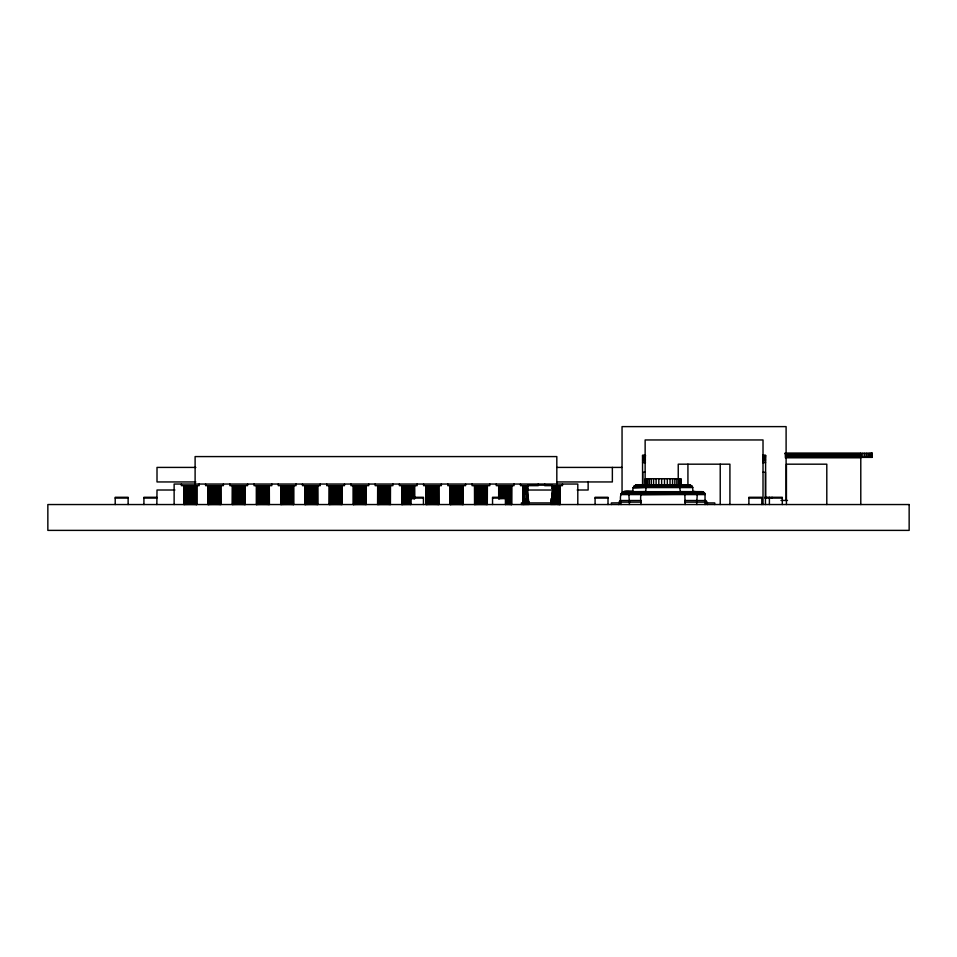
<?xml version="1.0" encoding="UTF-8"?>
<svg xmlns="http://www.w3.org/2000/svg" width="957" height="957" viewBox="0 0 957 957"><rect width="100%" height="100%" fill="white"/><g stroke="black" fill="none" stroke-linecap="round" stroke-linejoin="round"><path stroke-width="1.44" d="M621.081 504.542C619.083 493.549 621.105 489.027 633.187 491.623C630.807 483.476 641.082 484.445 645.999 485.199L635.855 485.223L690.272 485.223L692.629 487.029L692.94 491.623C700.368 490.032 695.416 501.671 696.971 504.542M629.156 504.542C630.711 501.671 625.758 490.032 633.187 491.623M641.011 504.542C641.058 500.834 638.522 490.463 645.819 491.623L645.951 487.029L646.932 485.223M620.28 502.186L619.873 503.944L618.581 504.542M527.104 490.02L527.785 485.175L552.261 485.175L552.943 490.02L551.124 502.927L528.922 502.927L527.104 490.02L552.943 490.02M692.94 491.623L702.378 491.683L704.292 492.783L705.034 494.578L704.46 493.011L621.667 493.011L621.093 494.578L705.034 494.578L705.046 504.542M633.307 487.568L692.832 487.568M641.023 494.578L704.938 494.027M633.235 487.843L645.903 487.292M621.667 493.011L629.275 493.489L621.512 493.238L621.129 494.291L641.202 493.752L621.189 494.027M681.922 485.606L690.272 485.223L664.493 485.163L664.493 478.715M527.809 488.405L525.489 490.104L523.73 502.365L521.433 502.927L521.433 504.542M527.809 490.02L527.008 490.714L525.273 502.844L522.953 504.542M696.935 494.027L704.747 493.489L621.38 493.489L641.058 494.291M704.747 493.489L621.38 493.489M661.634 478.715L661.634 485.163L635.855 485.223L646.453 485.163L646.453 478.715M661.634 485.163L635.855 485.223L653.571 485.163L653.571 478.715M630.196 491.683L645.819 491.623M635.855 485.223L658.811 485.163L658.811 478.715M784.668 453.283L872.222 453.283L872.222 457.374L859.709 457.374M785.35 453.498L860.786 453.498M785.35 453.774L860.786 453.774M785.35 454.144L860.786 454.144M785.35 454.599L860.786 454.599M785.35 455.137L860.786 455.137M645.473 455.329L642.554 455.329L642.554 486.383M762.681 455.329L765.6 455.329L765.6 498.561M642.554 455.496L645.473 455.496M762.681 455.496L765.6 455.496M785.35 455.735L860.786 455.735M642.554 455.987L645.473 455.987M762.681 455.987L765.6 455.987M785.35 456.393L860.786 456.393M642.554 456.8L645.473 456.8M762.681 456.8L765.6 456.8M785.35 457.087L860.786 457.087M785.35 457.793L860.786 457.793M642.554 457.901L645.473 457.901M762.681 457.901L765.6 457.901M642.554 459.264L645.473 459.264M762.681 459.264L765.6 459.264M642.554 460.855L645.473 460.855M762.681 460.855L765.6 460.855M642.554 462.638L645.473 462.638M762.681 462.638L765.6 462.638M195.838 467.411L157.008 467.411L157.008 481.945L195.838 481.945M557.213 467.411L621.906 467.411M645.138 472.256L642.721 472.256L642.721 485.462M763.016 472.256L765.444 472.256L765.444 504.542M557.213 481.945L612.36 481.945L612.36 467.411M635.316 485.366L690.81 485.366M634.802 485.606L691.325 485.606M634.347 485.929L691.779 485.929M633.953 486.323L692.186 486.323M633.773 486.551L692.354 486.551M174.904 490.008L157.008 490.008L156.84 504.542M577.167 490.008L588.136 490.008L588.136 481.538M623.749 491.683L702.378 491.683M623.21 491.826L702.928 491.826M622.696 492.065L703.431 492.065M622.229 492.388L703.897 492.388M621.835 492.783L704.292 492.783M674.841 478.715L674.841 485.163L679.422 485.366L680.307 491.623L683.501 492.065L685.068 494.291L704.998 494.291L704.615 493.238M156.84 497.281L143.921 497.281L143.921 504.542M764.882 497.281L782.312 497.281L782.312 504.542M115.211 498.083L128.13 498.083M143.921 498.083L156.84 498.083M410.517 498.083L423.437 498.083M492.544 498.083L505.463 498.083M595.087 498.083L608.006 498.083M748.888 498.083L761.808 498.083M764.882 498.083L782.312 498.083M780.984 500.439L787.491 500.439M641.142 500.511L620.064 500.535L618.653 502.868L611.391 502.927L611.391 504.542M620.351 502.126L641.142 502.126M684.985 502.126L705.776 502.126L706.254 503.944L707.546 504.542M558.613 502.927L556.364 502.485L554.558 490.104L552.237 488.405M707.546 502.927L714.735 502.927L714.735 504.542M680.248 485.199L690.272 485.223L680.702 485.163L680.702 478.715M684.913 500.511L706.063 500.535L707.474 502.868M679.937 485.187L690.272 485.223L679.673 485.163L679.673 478.715M680.307 491.623L695.93 491.683M680.056 485.211L682.975 485.223L680.128 485.199L680.128 478.715M643.152 485.223L644.217 485.606M552.715 490.175L554.773 502.844L557.082 504.542L557.118 485.654M684.817 493.489L685.116 504.542M872.162 453.283L872.162 457.374M871.959 453.283L871.959 457.374M871.791 453.283L871.791 457.374M871.384 453.283L871.384 457.374M870.511 453.283L870.511 457.374M869.375 453.283L869.375 457.374M867.999 453.283L867.999 457.374M866.42 453.283L866.42 457.374M864.685 453.283L864.685 457.374M862.831 453.283L862.831 457.374M860.786 453.283L860.786 504.542M826.8 504.542L826.8 464.181L786.427 464.181L786.427 504.542M786.104 500.439L786.104 426.619L622.05 426.619L622.05 493.118M772.06 497.281L772.06 498.083M769.392 497.281L769.392 504.542M763.016 504.542L763.016 439.957L645.138 439.957L645.138 485.462M761.808 504.542L761.808 497.281L748.888 497.281L748.888 504.542M729.916 504.542L729.916 464.181L678.238 464.181L678.238 479.134M720.226 464.181L720.226 504.542M687.927 464.181L687.927 485.103M680.81 485.163L680.81 478.715L645.317 478.715L645.437 485.163M680.463 478.715L680.463 485.163M678.441 478.715L678.441 485.163M676.826 478.715L676.826 485.163M672.556 478.715L672.556 485.163M670.032 478.715L670.032 485.163L679.195 485.223L667.316 485.163L667.316 478.715M656.107 478.715L656.107 485.163M651.286 478.715L651.286 485.163M649.301 478.715L649.301 485.163M647.686 478.715L647.686 485.163M645.664 478.715L645.664 485.163M608.006 504.542L608.006 497.281L595.087 497.281L595.087 504.542M577.801 504.542L577.801 484.039L174.126 484.039L174.126 504.542M562.465 484.039L562.465 485.654L544.7 485.654L544.7 484.039M559.689 485.654L559.689 504.542M559.271 485.654L559.271 504.542M558.685 485.654L558.613 504.542M557.955 485.654L557.955 504.542M556.818 484.039L556.818 456.585L195.108 456.585L195.108 484.039M556.184 485.654L556.184 503.095M555.168 485.654L555.168 497.281M555.168 501.635L555.168 504.542M554.115 485.654L554.115 490.008M554.115 494.374L554.115 504.542M553.05 485.654L553.05 504.542M551.998 485.654L551.998 488.56M551.998 491.467L551.998 504.542M550.993 498.729L550.993 504.542M538.241 484.039L538.241 485.654L520.488 485.654L520.488 484.039M528.826 501.635L528.826 504.542M527.774 485.654L527.774 504.542M526.769 485.654L526.769 504.542M525.836 485.654L525.836 490.008M525.836 498.729L525.836 504.542M524.986 485.654L524.986 494.374M524.986 498.729L524.986 504.542M524.269 485.654L524.269 504.542M523.682 485.654L523.682 501.635M523.252 485.654L523.252 504.542M522.905 485.654L522.989 504.542M514.029 484.039L514.029 485.654L496.264 485.654L496.264 484.039M511.253 485.654L511.253 504.542M510.823 485.654L510.823 504.542M510.237 485.654L510.237 504.542M509.519 485.654L509.519 504.542M508.681 485.654L508.681 504.542M507.736 485.654L507.736 504.542M506.732 485.654L506.732 504.542M505.679 485.654L505.679 504.542M505.463 504.542L505.463 497.281L492.544 497.281L492.544 504.542M504.614 485.654L504.614 498.729M503.561 485.654L503.561 498.729M502.545 485.654L502.545 498.729M501.612 485.654L501.612 498.729M500.774 485.654L500.774 498.729M500.044 485.654L500.044 498.729M499.458 485.654L499.458 498.729M499.04 485.654L499.04 498.729M498.776 485.654L498.776 498.729M498.681 485.654L498.681 498.729M489.805 484.039L489.805 485.654L472.04 485.654L472.04 484.039M487.376 485.654L487.292 504.542M487.029 485.654L487.029 504.542M486.599 485.654L486.599 504.542M486.024 485.654L486.024 504.542M485.295 485.654L485.295 504.542M484.457 485.654L484.457 504.542M483.512 485.654L483.512 504.542M482.507 485.654L482.507 504.542M481.455 485.654L481.455 504.542M480.39 485.654L480.39 504.542M479.337 485.654L479.337 504.542M478.333 485.654L478.333 504.542M477.387 485.654L477.387 504.542M476.55 485.654L476.55 504.542M475.82 485.654L475.82 504.542M475.246 485.654L475.246 504.542M474.816 485.654L474.816 504.542M474.469 485.654L474.552 504.542M465.58 484.039L465.58 485.654L447.816 485.654L447.816 484.039M462.805 485.654L462.805 504.542M462.387 485.654L462.387 504.542M461.8 485.654L461.8 504.542M461.071 485.654L461.071 504.542M460.233 485.654L460.233 504.542M459.3 485.654L459.3 504.542M458.283 485.654L458.283 504.542M457.231 485.654L457.231 504.542M456.166 485.654L456.166 504.542M455.113 485.654L455.113 504.542M454.108 485.654L454.108 504.542M453.163 485.654L453.163 504.542M452.326 485.654L452.326 504.542M451.608 485.654L451.608 504.542M451.022 485.654L451.022 504.542M450.591 485.654L450.591 504.542M450.328 485.654L450.328 504.542M450.245 485.654L450.245 504.542M441.356 484.039L441.356 485.654L423.604 485.654L423.604 484.039M438.856 485.654L438.94 504.542M438.593 485.654L438.593 504.542M438.162 485.654L438.162 504.542M437.576 485.654L437.576 504.542M436.859 485.654L436.859 504.542M436.009 485.654L436.009 504.542M435.076 485.654L435.076 504.542M434.071 485.654L434.071 504.542M433.019 485.654L433.019 504.542M431.942 485.654L431.942 504.542M430.889 485.654L430.889 504.542M429.884 485.654L429.884 504.542M428.951 485.654L428.951 504.542M428.102 485.654L428.102 504.542M427.384 485.654L427.384 504.542M426.798 485.654L426.798 504.542M426.367 485.654L426.367 504.542M426.104 485.654L426.021 504.542M423.437 504.542L423.437 497.281L410.517 497.281L410.517 504.542M417.144 484.039L417.144 485.654L399.38 485.654L399.38 484.039M414.632 485.654L414.716 498.729M414.369 485.654L414.369 498.729M413.938 485.654L413.938 498.729M413.352 485.654L413.352 498.729M412.634 485.654L412.634 498.729M411.797 485.654L411.797 498.729M410.852 485.654L410.852 504.542M409.847 485.654L409.847 504.542M408.795 485.654L408.795 504.542M407.73 485.654L407.73 504.542M406.677 485.654L406.677 504.542M405.66 485.654L405.66 504.542M404.727 485.654L404.727 504.542M403.89 485.654L403.89 504.542M403.16 485.654L403.16 504.542M402.574 485.654L402.574 504.542M402.155 485.654L402.155 504.542M401.892 485.654L401.892 504.542M401.796 485.654L401.796 504.542M392.92 484.039L392.92 485.654L375.156 485.654L375.156 484.039M390.492 485.654L390.408 504.542M390.145 485.654L390.145 504.542M389.714 485.654L389.714 504.542M389.14 485.654L389.14 504.542M388.41 485.654L388.41 504.542M387.573 485.654L387.573 504.542M386.628 485.654L386.628 504.542M385.623 485.654L385.623 504.542M384.57 485.654L384.57 504.542M383.506 485.654L383.506 504.542M382.453 485.654L382.453 504.542M381.448 485.654L381.448 504.542M380.503 485.654L380.503 504.542M379.666 485.654L379.666 504.542M378.936 485.654L378.936 504.542M378.362 485.654L378.362 504.542M377.931 485.654L377.931 504.542M377.668 485.654L377.584 504.542M368.696 484.039L368.696 485.654L350.932 485.654L350.932 484.039M366.184 485.654L366.28 504.542M365.921 485.654L365.921 504.542M365.502 485.654L365.502 504.542M364.916 485.654L364.916 504.542M364.186 485.654L364.186 504.542M363.349 485.654L363.349 504.542M362.416 485.654L362.416 504.542M361.399 485.654L361.399 504.542M360.346 485.654L360.346 504.542M359.282 485.654L359.282 504.542M358.229 485.654L358.229 504.542M357.224 485.654L357.224 504.542M356.279 485.654L356.279 504.542M355.442 485.654L355.442 504.542M354.724 485.654L354.724 504.542M354.138 485.654L354.138 504.542M353.707 485.654L353.707 504.542M353.444 485.654L353.444 504.542M353.36 485.654L353.36 504.542M344.472 484.039L344.472 485.654L326.72 485.654L326.72 484.039M341.972 485.654L342.056 504.542M341.709 485.654L341.709 504.542M341.278 485.654L341.278 504.542M340.692 485.654L340.692 504.542M339.974 485.654L339.974 504.542M339.125 485.654L339.125 504.542M338.192 485.654L338.192 504.542M337.187 485.654L337.187 504.542M336.134 485.654L336.134 504.542M335.058 485.654L335.058 504.542M334.005 485.654L334.005 504.542M333 485.654L333 504.542M332.067 485.654L332.067 504.542M331.218 485.654L331.218 504.542M330.5 485.654L330.5 504.542M329.914 485.654L329.914 504.542M329.483 485.654L329.483 504.542M329.22 485.654L329.136 504.542M320.26 484.039L320.26 485.654L302.496 485.654L302.496 484.039M317.748 485.654L317.832 504.542M317.485 485.654L317.485 504.542M317.054 485.654L317.054 504.542M316.468 485.654L316.468 504.542M315.75 485.654L315.75 504.542M314.913 485.654L314.913 504.542M313.968 485.654L313.968 504.542M312.963 485.654L312.963 504.542M311.91 485.654L311.91 504.542M310.846 485.654L310.846 504.542M309.793 485.654L309.793 504.542M308.776 485.654L308.776 504.542M307.843 485.654L307.843 504.542M307.006 485.654L307.006 504.542M306.276 485.654L306.276 504.542M305.69 485.654L305.69 504.542M305.271 485.654L305.271 504.542M305.008 485.654L305.008 504.542M304.912 485.654L304.912 504.542M296.036 484.039L296.036 485.654L278.272 485.654L278.272 484.039M293.608 485.654L293.608 504.542M293.524 485.654L293.524 504.542M293.261 485.654L293.261 504.542M292.83 485.654L292.83 504.542M292.256 485.654L292.256 504.542M291.526 485.654L291.526 504.542M290.689 485.654L290.689 504.542M289.744 485.654L289.744 504.542M288.739 485.654L288.739 504.542M287.686 485.654L287.686 504.542M286.622 485.654L286.622 504.542M285.569 485.654L285.569 504.542M284.564 485.654L284.564 504.542M283.619 485.654L283.619 504.542M282.782 485.654L282.782 504.542M282.052 485.654L282.052 504.542M281.478 485.654L281.478 504.542M281.047 485.654L281.047 504.542M280.784 485.654L280.7 504.542M271.812 484.039L271.812 485.654L254.048 485.654L254.048 484.039M269.3 485.654L269.395 504.542M269.037 485.654L269.037 504.542M268.618 485.654L268.618 504.542M268.032 485.654L268.032 504.542M267.302 485.654L267.302 504.542M266.465 485.654L266.465 504.542M265.532 485.654L265.532 504.542M264.515 485.654L264.515 504.542M263.462 485.654L263.462 504.542M262.397 485.654L262.397 504.542M261.345 485.654L261.345 504.542M260.34 485.654L260.34 504.542M259.395 485.654L259.395 504.542M258.557 485.654L258.557 504.542M257.84 485.654L257.84 504.542M257.254 485.654L257.254 504.542M256.823 485.654L256.823 504.542M256.56 485.654L256.56 504.542M256.476 485.654L256.476 504.542M247.588 484.039L247.588 485.654L229.836 485.654L229.836 484.039M245.171 485.654L245.171 504.542M245.088 485.654L245.088 504.542M244.825 485.654L244.825 504.542M244.394 485.654L244.394 504.542M243.808 485.654L243.808 504.542M243.09 485.654L243.09 504.542M242.241 485.654L242.241 504.542M241.308 485.654L241.308 504.542M240.303 485.654L240.303 504.542M239.25 485.654L239.25 504.542M238.173 485.654L238.173 504.542M237.121 485.654L237.121 504.542M236.116 485.654L236.116 504.542M235.183 485.654L235.183 504.542M234.333 485.654L234.333 504.542M233.616 485.654L233.616 504.542M233.03 485.654L233.03 504.542M232.599 485.654L232.599 504.542M232.336 485.654L232.252 504.542M223.376 484.039L223.376 485.654L205.611 485.654L205.611 484.039M220.864 485.654L220.947 504.542M220.6 485.654L220.6 504.542M220.17 485.654L220.17 504.542M219.584 485.654L219.584 504.542M218.866 485.654L218.866 504.542M218.029 485.654L218.029 504.542M217.083 485.654L217.083 504.542M216.079 485.654L216.079 504.542M215.026 485.654L215.026 504.542M213.961 485.654L213.961 504.542M212.909 485.654L212.909 504.542M211.892 485.654L211.892 504.542M210.959 485.654L210.959 504.542M210.121 485.654L210.121 504.542M209.392 485.654L209.392 504.542M208.805 485.654L208.805 504.542M208.387 485.654L208.387 504.542M208.124 485.654L208.124 504.542M208.028 485.654L208.028 504.542M199.152 484.039L199.152 485.654L181.387 485.654L181.387 484.039M196.723 485.654L196.723 504.542M196.64 485.654L196.64 504.542M196.376 485.654L196.376 504.542M195.946 485.654L195.946 504.542M195.372 485.654L195.372 504.542M194.642 485.654L194.642 504.542M193.804 485.654L193.804 504.542M192.859 485.654L192.859 504.542M191.855 485.654L191.855 504.542M190.802 485.654L190.802 504.542M189.737 485.654L189.737 504.542M188.685 485.654L188.685 504.542M187.68 485.654L187.68 504.542M186.735 485.654L186.735 504.542M185.897 485.654L185.897 504.542M185.168 485.654L185.168 504.542M184.593 485.654L184.593 504.542M184.163 485.654L184.163 504.542M183.9 485.654L183.816 504.542M128.13 504.542L128.13 497.281L115.211 497.281L115.211 504.542M909.15 504.542L47.85 504.542L47.85 530.381L909.15 530.381L909.15 504.542M560.048 504.542L560.048 485.654L559.953 504.542M511.6 504.542L511.6 485.654L511.517 504.542M463.164 504.542L463.164 485.654L463.068 504.542"/></g></svg>
